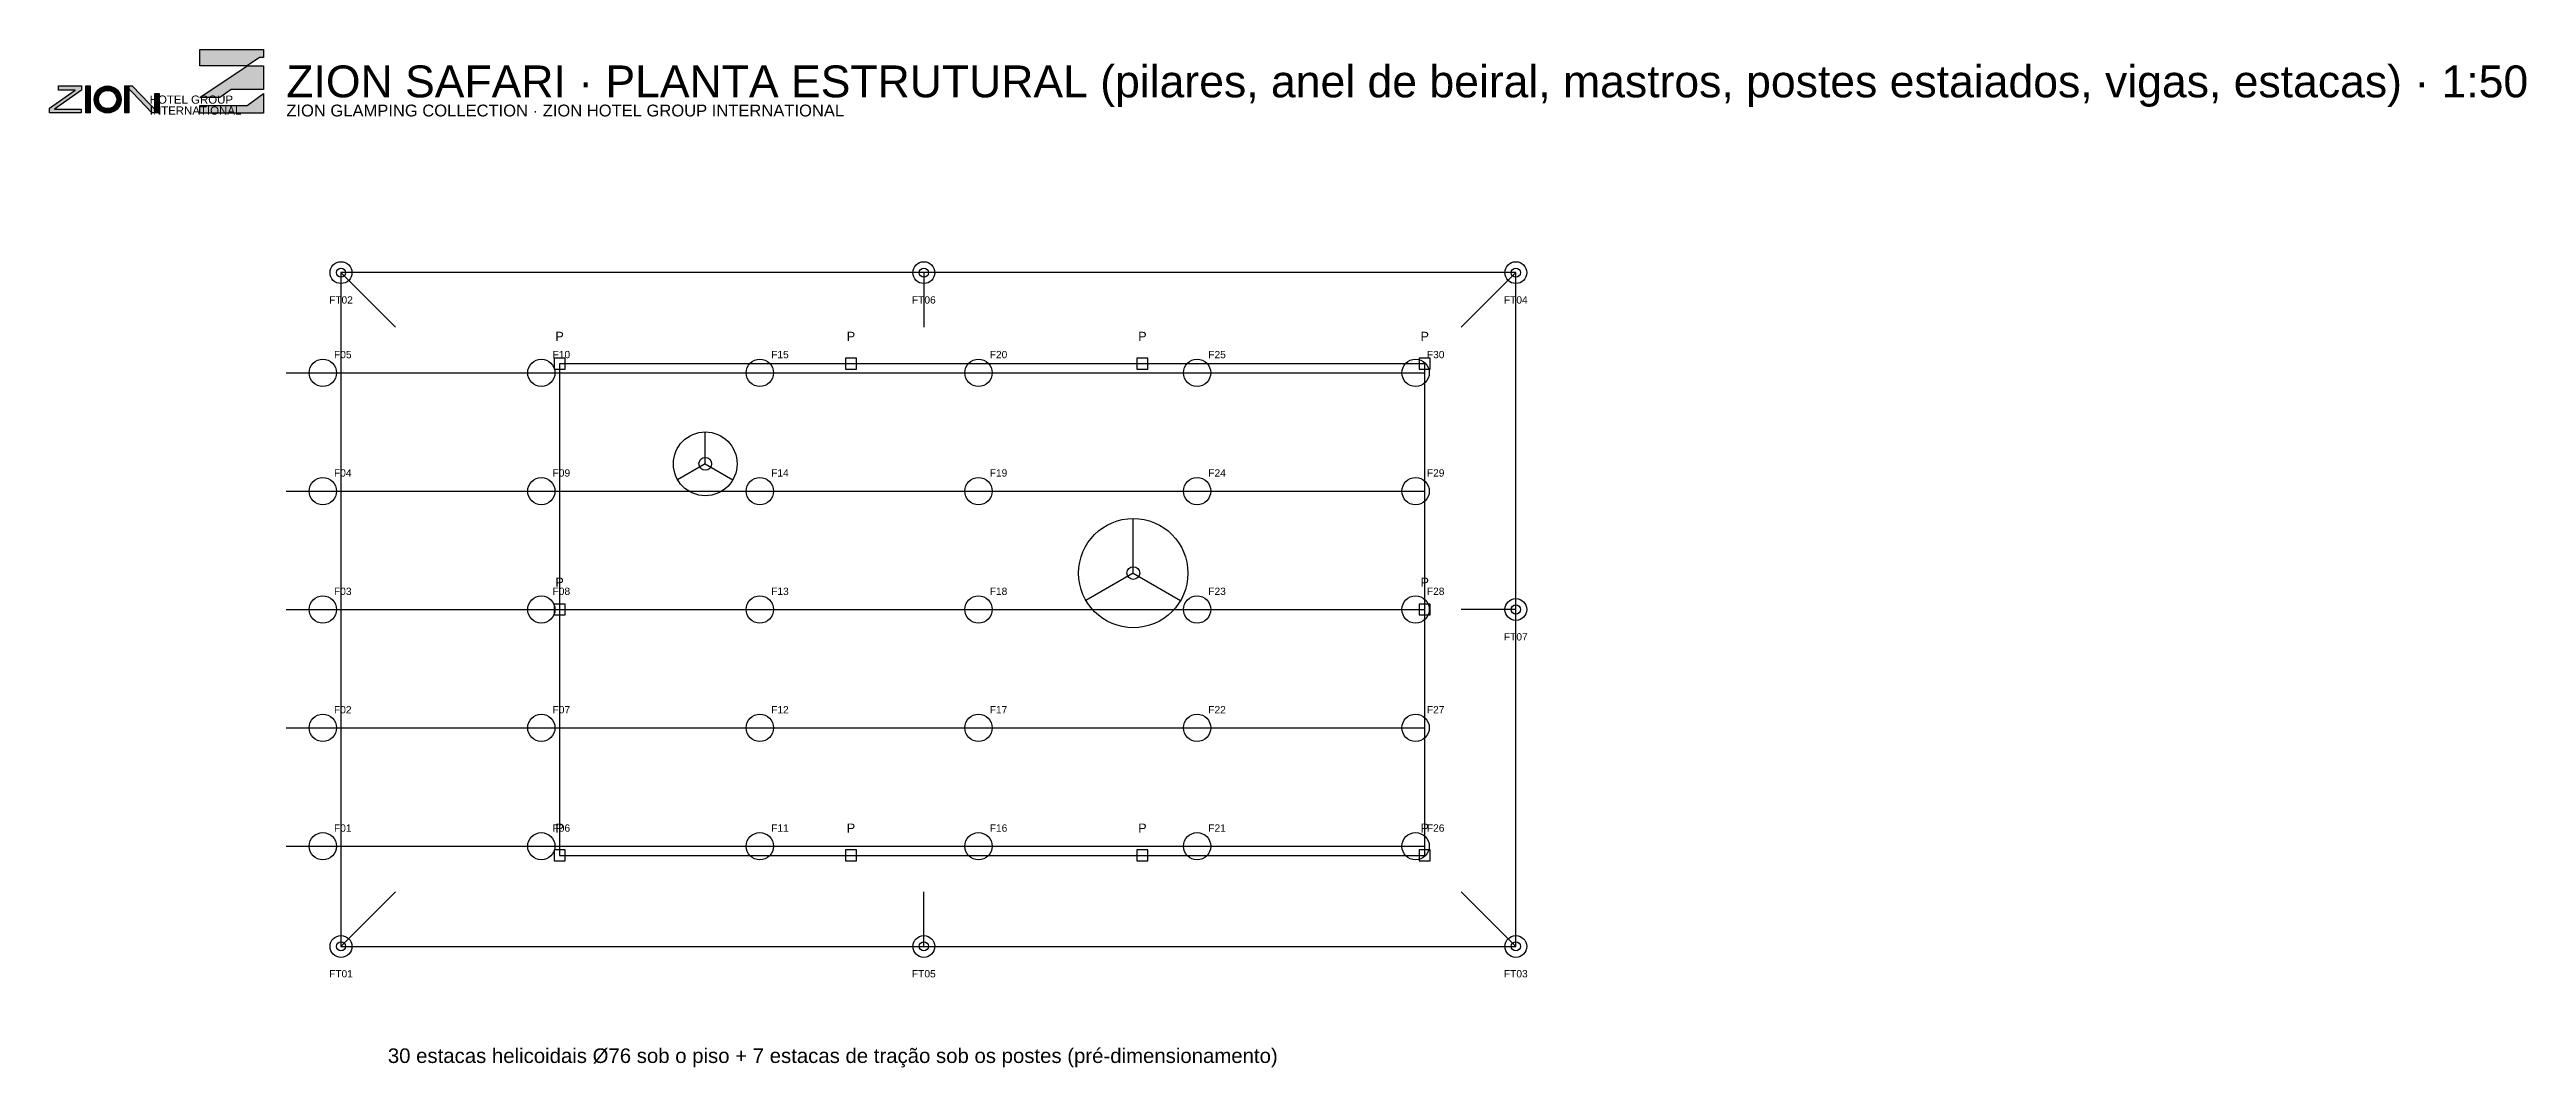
# Model space of a CAD drawing. Header units: metres. Extents: x -5.6 to 21.6, y -5 to 6.2.
import ezdxf
from ezdxf.enums import TextEntityAlignment as Align

# ---------------------------------------------------------------- set-up
doc = ezdxf.new("R2010")
doc.units = ezdxf.units.M
for name, color, linetype in [('COBERTURA_OCULTA', 3, 'CONTINUOUS'), ('ESTRUTURA', 1, 'CONTINUOUS'), ('FUNDACAO', 5, 'CONTINUOUS'), ('TEXTO', 7, 'CONTINUOUS')]:
    doc.layers.add(name, color=color, linetype=linetype)
doc.styles.add('ZION', font='arial.ttf')

msp = doc.modelspace()

# ---------------------------------------------------------------- hatches: boundary and pattern name
at = {"layer": 'TEXTO'}
for points in [[(-3.95, 6.15), (-3.25, 6.15), (-3.25, 6.0625), (-3.2962, 6.0625), (-3.4313, 5.9715), (-3.95, 5.9715)], [(-5.503125, 5.75), (-5.25, 5.75), (-5.25, 5.703125), (-5.54375, 5.496875), (-5.253125, 5.496875), (-5.253125, 5.453125), (-5.6, 5.453125), (-5.6, 5.50625), (-5.31875, 5.703125), (-5.503125, 5.703125)], [(-5.2, 5.75), (-5.153125, 5.75), (-5.153125, 5.453125), (-5.2, 5.453125)], [(-4.771875, 5.75), (-4.728125, 5.75), (-4.728125, 5.453125), (-4.771875, 5.453125)], [(-4.759375, 5.75), (-4.69375, 5.75), (-4.40625, 5.453125), (-4.478125, 5.453125)], [(-3.4313, 5.9715), (-3.25, 5.9715), (-3.25, 5.7111), (-3.6042, 5.7111), (-3.7316, 5.625), (-3.95, 5.625)], [(-4.44375, 5.665625), (-4.396875, 5.665625), (-4.396875, 5.453125), (-4.44375, 5.453125)], [(-3.95, 5.5361), (-3.4285, 5.5361), (-3.25, 5.6677), (-3.25, 5.45), (-3.95, 5.45)]]:
    msp.add_hatch(color=7, dxfattribs=at).paths.add_polyline_path(points)
h = msp.add_hatch(color=7, dxfattribs=at)
edge = h.paths.add_edge_path()
edge.add_arc((-4.9625, 5.601562), 0.148438, 0, 360)
edge = h.paths.add_edge_path()
edge.add_arc((-4.9625, 5.601562), 0.1, 0, 360)

# ---------------------------------------------------------------- linework, layer by layer
at = {"layer": 'COBERTURA_OCULTA'}
msp.add_lwpolyline([(-2.4, -3.7), (10.5, -3.7), (10.5, 3.7), (-2.4, 3.7)], close=True, dxfattribs=at)
at = {"layer": 'ESTRUTURA'}
for points in [[(-2.4, 3.7), (-1.8, 3.1)], [(4, 3.7), (4, 3.1)], [(10.5, 3.7), (9.9, 3.1)], [(-3, 2.6), (9.5, 2.6)], [(1.6, 1.6), (1.6, 1.95)], [(1.6, 1.6), (1.296891, 1.425)], [(1.6, 1.6), (1.903109, 1.425)], [(-3, 1.3), (9.5, 1.3)], [(6.3, 0.4), (6.3, 1)], [(6.3, 0.4), (5.780385, 0.1)], [(6.3, 0.4), (6.819615, 0.1)], [(-3, 0), (9.5, 0)], [(10.5, 0), (9.9, 0)], [(-3, -1.3), (9.5, -1.3)], [(-3, -2.6), (9.5, -2.6)], [(-2.4, -3.7), (-1.8, -3.1)], [(4, -3.7), (4, -3.1)], [(10.5, -3.7), (9.9, -3.1)]]:
    msp.add_lwpolyline(points, dxfattribs=at)
for points in [[(-0.06, 2.64), (0.06, 2.64), (0.06, 2.76), (-0.06, 2.76)], [(3.14, 2.64), (3.26, 2.64), (3.26, 2.76), (3.14, 2.76)], [(6.34, 2.64), (6.46, 2.64), (6.46, 2.76), (6.34, 2.76)], [(9.44, 2.64), (9.56, 2.64), (9.56, 2.76), (9.44, 2.76)], [(0, -2.7), (9.5, -2.7), (9.5, 2.7), (0, 2.7)], [(-0.06, -0.06), (0.06, -0.06), (0.06, 0.06), (-0.06, 0.06)], [(9.44, -0.06), (9.56, -0.06), (9.56, 0.06), (9.44, 0.06)], [(-0.06, -2.76), (0.06, -2.76), (0.06, -2.64), (-0.06, -2.64)], [(3.14, -2.76), (3.26, -2.76), (3.26, -2.64), (3.14, -2.64)], [(6.34, -2.76), (6.46, -2.76), (6.46, -2.64), (6.34, -2.64)], [(9.44, -2.76), (9.56, -2.76), (9.56, -2.64), (9.44, -2.64)]]:
    msp.add_lwpolyline(points, close=True, dxfattribs=at)
for centre, radius in [((-2.4, 3.7), 0.05), ((4, 3.7), 0.05), ((10.5, 3.7), 0.05), ((1.6, 1.6), 0.35), ((1.6, 1.6), 0.07), ((6.3, 0.4), 0.6), ((6.3, 0.4), 0.07), ((10.5, 0), 0.05), ((-2.4, -3.7), 0.05), ((4, -3.7), 0.05), ((10.5, -3.7), 0.05)]:
    msp.add_circle(centre, radius, dxfattribs=at)
at = {"layer": 'FUNDACAO'}
for centre, radius in [((-2.4, 3.7), 0.12), ((4, 3.7), 0.12), ((10.5, 3.7), 0.12), ((-2.6, 2.6), 0.15), ((-0.2, 2.6), 0.15), ((2.2, 2.6), 0.15), ((4.6, 2.6), 0.15), ((7, 2.6), 0.15), ((9.4, 2.6), 0.15), ((-2.6, 1.3), 0.15), ((-0.2, 1.3), 0.15), ((2.2, 1.3), 0.15), ((4.6, 1.3), 0.15), ((7, 1.3), 0.15), ((9.4, 1.3), 0.15), ((-2.6, 0), 0.15), ((-0.2, 0), 0.15), ((2.2, 0), 0.15), ((4.6, 0), 0.15), ((7, 0), 0.15), ((9.4, 0), 0.15), ((10.5, 0), 0.12), ((-2.6, -1.3), 0.15), ((-0.2, -1.3), 0.15), ((2.2, -1.3), 0.15), ((4.6, -1.3), 0.15), ((7, -1.3), 0.15), ((9.4, -1.3), 0.15), ((-2.6, -2.6), 0.15), ((-0.2, -2.6), 0.15), ((2.2, -2.6), 0.15), ((4.6, -2.6), 0.15), ((7, -2.6), 0.15), ((9.4, -2.6), 0.15), ((-2.4, -3.7), 0.12), ((4, -3.7), 0.12), ((10.5, -3.7), 0.12)]:
    msp.add_circle(centre, radius, dxfattribs=at)
at = {"layer": 'TEXTO'}
for points in [[(-3.95, 6.15), (-3.25, 6.15), (-3.25, 6.0625), (-3.2962, 6.0625), (-3.4313, 5.9715), (-3.95, 5.9715)], [(-5.503125, 5.75), (-5.25, 5.75), (-5.25, 5.703125), (-5.54375, 5.496875), (-5.253125, 5.496875), (-5.253125, 5.453125), (-5.6, 5.453125), (-5.6, 5.50625), (-5.31875, 5.703125), (-5.503125, 5.703125)], [(-5.2, 5.75), (-5.153125, 5.75), (-5.153125, 5.453125), (-5.2, 5.453125)], [(-4.771875, 5.75), (-4.728125, 5.75), (-4.728125, 5.453125), (-4.771875, 5.453125)], [(-4.759375, 5.75), (-4.69375, 5.75), (-4.40625, 5.453125), (-4.478125, 5.453125)], [(-3.4313, 5.9715), (-3.25, 5.9715), (-3.25, 5.7111), (-3.6042, 5.7111), (-3.7316, 5.625), (-3.95, 5.625)], [(-4.44375, 5.665625), (-4.396875, 5.665625), (-4.396875, 5.453125), (-4.44375, 5.453125)], [(-3.95, 5.5361), (-3.4285, 5.5361), (-3.25, 5.6677), (-3.25, 5.45), (-3.95, 5.45)]]:
    msp.add_lwpolyline(points, close=True, dxfattribs=at)
for radius in [0.148438, 0.1]:
    msp.add_circle((-4.9625, 5.601562), radius, dxfattribs=at)

# ---------------------------------------------------------------- texts
at = {"layer": 'TEXTO', "style": 'ZION'}
for s, height, p in [('ZION SAFARI · PLANTA ESTRUTURAL (pilares, anel de beiral, mastros, postes estaiados, vigas, estacas) · 1:50', 0.35, (-3, 5.8)), ('HOTEL GROUP', 0.09, (-4.5, 5.6)), ('INTERNATIONAL', 0.09, (-4.5, 5.48)), ('ZION GLAMPING COLLECTION · ZION HOTEL GROUP INTERNATIONAL', 0.13, (-3, 5.48))]:
    msp.add_text(s, height=height, dxfattribs=at).set_placement(p, align=Align.MIDDLE_LEFT)
for s, height, p in [('FT02', 0.08, (-2.4, 3.4)), ('FT06', 0.08, (4, 3.4)), ('FT04', 0.08, (10.5, 3.4)), ('P', 0.1, (0, 3)), ('P', 0.1, (3.2, 3)), ('P', 0.1, (6.4, 3)), ('P', 0.1, (9.5, 3)), ('F05', 0.08, (-2.38, 2.8)), ('F10', 0.08, (0.02, 2.8)), ('F15', 0.08, (2.42, 2.8)), ('F20', 0.08, (4.82, 2.8)), ('F25', 0.08, (7.22, 2.8)), ('F30', 0.08, (9.62, 2.8)), ('F04', 0.08, (-2.38, 1.5)), ('F09', 0.08, (0.02, 1.5)), ('F14', 0.08, (2.42, 1.5)), ('F19', 0.08, (4.82, 1.5)), ('F24', 0.08, (7.22, 1.5)), ('F29', 0.08, (9.62, 1.5)), ('P', 0.1, (0, 0.3)), ('P', 0.1, (9.5, 0.3)), ('F03', 0.08, (-2.38, 0.2)), ('F08', 0.08, (0.02, 0.2)), ('F13', 0.08, (2.42, 0.2)), ('F18', 0.08, (4.82, 0.2)), ('F23', 0.08, (7.22, 0.2)), ('F28', 0.08, (9.62, 0.2)), ('FT07', 0.08, (10.5, -0.3)), ('F02', 0.08, (-2.38, -1.1)), ('F07', 0.08, (0.02, -1.1)), ('F12', 0.08, (2.42, -1.1)), ('F17', 0.08, (4.82, -1.1)), ('F22', 0.08, (7.22, -1.1)), ('F27', 0.08, (9.62, -1.1)), ('F01', 0.08, (-2.38, -2.4)), ('F06', 0.08, (0.02, -2.4)), ('P', 0.1, (0, -2.4)), ('F11', 0.08, (2.42, -2.4)), ('P', 0.1, (3.2, -2.4)), ('F16', 0.08, (4.82, -2.4)), ('P', 0.1, (6.4, -2.4)), ('F21', 0.08, (7.22, -2.4)), ('P', 0.1, (9.5, -2.4)), ('F26', 0.08, (9.62, -2.4)), ('FT01', 0.08, (-2.4, -4)), ('FT05', 0.08, (4, -4)), ('FT03', 0.08, (10.5, -4)), ('30 estacas helicoidais Ø76 sob o piso + 7 estacas de tração sob os postes (pré-dimensionamento)', 0.16, (3, -4.9))]:
    msp.add_text(s, height=height, dxfattribs=at).set_placement(p, align=Align.MIDDLE_CENTER)

doc.saveas('drawing.dxf')
